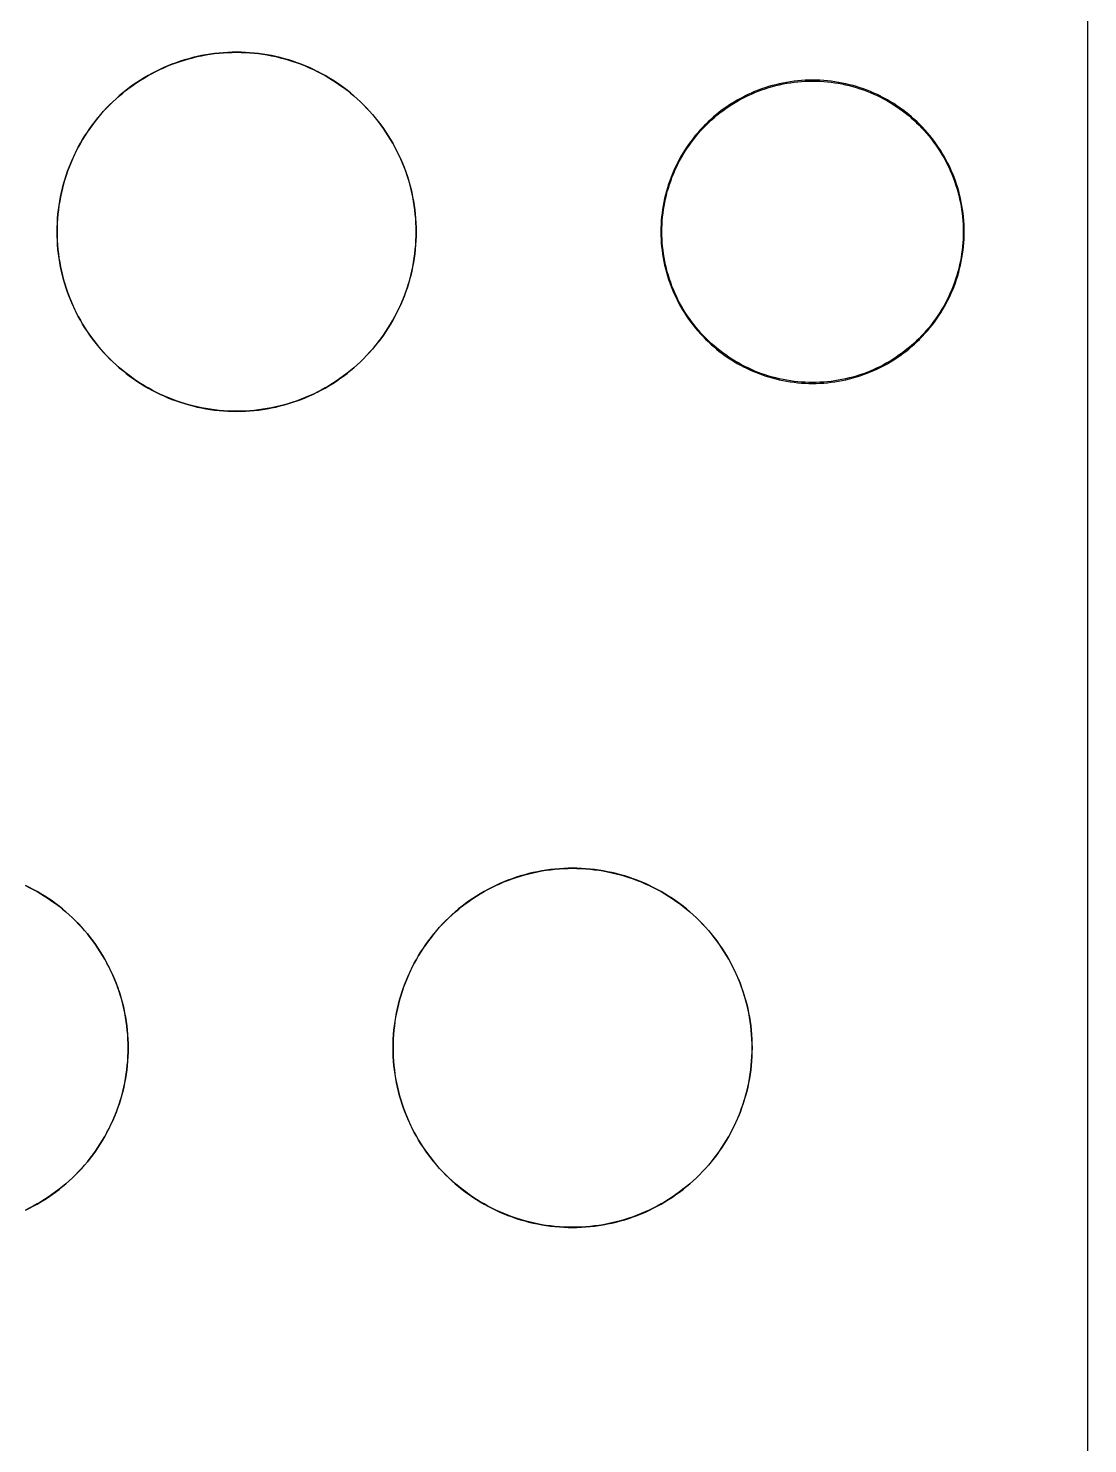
# Model space of a CAD drawing. Extents: x 2 to 124, y 0 to 129.
# Drawn here: x 95.91 to 123.94, y 65.61 to 103.06 of the extents above; entities that cross this region are included whole.
import ezdxf

# ---------------------------------------------------------------- set-up
doc = ezdxf.new("R2010")
doc.units = 0

msp = doc.modelspace()

# ---------------------------------------------------------------- linework, layer by layer
at = {"color": 5, "true_color": 0x0000ff}
msp.add_polyline3d([(123.94209, 0.3175, 0), (123.94209, 128.81762, 0), (2.36219, 128.81762, 0), (2.36219, 0.3175, 0), (123.94209, 0.3175, 0)], close=True, dxfattribs=at)
at = {"color": 34, "true_color": 0x008000}
for points in [[(2.3622, 0.3175, 0), (123.94209, 0.3175, 0), (123.94209, 128.81762, 0), (2.3622, 128.81762, 0), (2.3622, 0.3175, 0)], [(101.30561, 102.42727, 0), (101.18902, 102.42296, 0), (101.07269, 102.41584, 0), (100.95661, 102.40594, 0), (100.84079, 102.39298, 0), (100.72522, 102.37749, 0), (100.72483, 102.37743, 0), (100.61018, 102.35895, 0), (100.61016, 102.35895, 0), (100.60976, 102.35888, 0), (100.49521, 102.33755, 0), (100.38116, 102.31342, 0), (100.26763, 102.28649, 0), (100.15485, 102.25678, 0), (100.04284, 102.22426, 0), (99.93184, 102.18896, 0), (99.8216, 102.15111, 0), (99.71238, 102.11047, 0), (99.60392, 102.06704, 0), (99.49699, 102.02132, 0), (99.39082, 101.9728, 0), (99.28617, 101.9215, 0), (99.28582, 101.92132, 0), (99.18218, 101.86772, 0), (99.08008, 101.81133, 0), (98.97949, 101.75266, 0), (98.88018, 101.6917, 0), (98.78239, 101.62795, 0), (98.68638, 101.56216, 0), (98.59189, 101.49383, 0), (98.49918, 101.42322, 0), (98.40799, 101.35032, 0), (98.31884, 101.27539, 0), (98.23146, 101.19818, 0), (98.14612, 101.11868, 0), (98.06255, 101.0374, 0), (98.06227, 101.03712, 0), (97.98099, 100.95355, 0), (97.90149, 100.86821, 0), (97.82427, 100.78083, 0), (97.74934, 100.69168, 0), (97.67645, 100.60049, 0), (97.60583, 100.50778, 0), (97.53751, 100.41329, 0), (97.47172, 100.31728, 0), (97.40797, 100.21949, 0), (97.34701, 100.12018, 0), (97.28833, 100.01959, 0), (97.23195, 99.91748, 0), (97.23177, 99.91713, 0), (97.17835, 99.81385, 0), (97.17817, 99.8135, 0), (97.12686, 99.70885, 0), (97.07835, 99.60268, 0), (97.03263, 99.49574, 0), (96.9892, 99.38729, 0), (96.94856, 99.27807, 0), (96.91071, 99.16783, 0), (96.8754, 99.05683, 0), (96.84289, 98.94482, 0), (96.81317, 98.83204, 0), (96.78625, 98.7185, 0), (96.76212, 98.60446, 0), (96.74078, 98.4899, 0), (96.74072, 98.48951, 0), (96.72224, 98.37484, 0), (96.72218, 98.37445, 0), (96.70668, 98.25888, 0), (96.69373, 98.14306, 0), (96.68383, 98.02698, 0), (96.67671, 97.91065, 0), (96.67239, 97.79406, 0), (96.67087, 97.67747, 0), (96.67239, 97.56089, 0), (96.67671, 97.4443, 0), (96.68383, 97.32797, 0), (96.69373, 97.21189, 0), (96.70668, 97.09607, 0), (96.72218, 96.9805, 0), (96.72224, 96.9801, 0), (96.74078, 96.86504, 0), (96.76212, 96.75049, 0), (96.78625, 96.63644, 0), (96.81317, 96.5229, 0), (96.84289, 96.41013, 0), (96.8754, 96.29811, 0), (96.91071, 96.18712, 0), (96.94856, 96.07688, 0), (96.9892, 95.96766, 0), (97.03263, 95.8592, 0), (97.07835, 95.75227, 0), (97.12686, 95.6461, 0), (97.12704, 95.64574, 0), (97.17817, 95.54145, 0), (97.17835, 95.54109, 0), (97.23195, 95.43746, 0), (97.28833, 95.33535, 0), (97.34701, 95.23477, 0), (97.40797, 95.13546, 0), (97.47172, 95.03767, 0), (97.53751, 94.94165, 0), (97.60583, 94.84717, 0), (97.67645, 94.75446, 0), (97.74934, 94.66327, 0), (97.82427, 94.57412, 0), (97.90149, 94.48674, 0), (97.98099, 94.4014, 0), (98.06227, 94.31783, 0), (98.06255, 94.31755, 0), (98.14612, 94.23627, 0), (98.23146, 94.15677, 0), (98.31884, 94.07955, 0), (98.40799, 94.00462, 0), (98.49918, 93.93172, 0), (98.59189, 93.86111, 0), (98.68638, 93.79279, 0), (98.78239, 93.727, 0), (98.88018, 93.66325, 0), (98.97949, 93.60229, 0), (99.08008, 93.54361, 0), (99.18218, 93.48722, 0), (99.28582, 93.43363, 0), (99.28617, 93.43345, 0), (99.39082, 93.38214, 0), (99.49699, 93.33363, 0), (99.60392, 93.28791, 0), (99.71238, 93.24447, 0), (99.8216, 93.20383, 0), (99.93184, 93.16599, 0), (100.04284, 93.13068, 0), (100.15485, 93.09817, 0), (100.26763, 93.06845, 0), (100.38116, 93.04153, 0), (100.49521, 93.0174, 0), (100.60976, 92.99606, 0), (100.72483, 92.97752, 0), (100.72522, 92.97746, 0), (100.84079, 92.96196, 0), (100.95661, 92.94901, 0), (101.07269, 92.9391, 0), (101.18902, 92.93199, 0), (101.30561, 92.92767, 0), (101.42219, 92.92615, 0), (101.53878, 92.92767, 0), (101.65537, 92.93199, 0), (101.7717, 92.9391, 0), (101.88778, 92.94901, 0), (102.0036, 92.96196, 0), (102.11917, 92.97746, 0), (102.11956, 92.97752, 0), (102.23463, 92.99606, 0), (102.34918, 93.0174, 0), (102.46323, 93.04153, 0), (102.57676, 93.06845, 0), (102.68954, 93.09817, 0), (102.80155, 93.13068, 0), (102.91255, 93.16599, 0), (103.02279, 93.20383, 0), (103.13201, 93.24447, 0), (103.24047, 93.28791, 0), (103.3474, 93.33363, 0), (103.45357, 93.38214, 0), (103.55822, 93.43345, 0), (103.55857, 93.43363, 0), (103.66221, 93.48722, 0), (103.76431, 93.54361, 0), (103.8649, 93.60229, 0), (103.96421, 93.66325, 0), (104.062, 93.727, 0), (104.15801, 93.79279, 0), (104.2525, 93.86111, 0), (104.34521, 93.93172, 0), (104.4364, 94.00462, 0), (104.52555, 94.07955, 0), (104.61293, 94.15677, 0), (104.69827, 94.23627, 0), (104.78184, 94.31755, 0), (104.78212, 94.31783, 0), (104.8634, 94.4014, 0), (104.9429, 94.48674, 0), (105.02012, 94.57412, 0), (105.09505, 94.66327, 0), (105.16794, 94.75446, 0), (105.23856, 94.84717, 0), (105.30688, 94.94165, 0), (105.37267, 95.03767, 0), (105.43642, 95.13546, 0), (105.49738, 95.23477, 0), (105.55606, 95.33535, 0), (105.61244, 95.43746, 0), (105.66604, 95.54109, 0), (105.66622, 95.54145, 0), (105.71735, 95.64574, 0), (105.71753, 95.6461, 0), (105.76604, 95.75227, 0), (105.81176, 95.8592, 0), (105.85519, 95.96766, 0), (105.89583, 96.07688, 0), (105.93368, 96.18712, 0), (105.96899, 96.29811, 0), (106.0015, 96.41013, 0), (106.03122, 96.5229, 0), (106.05814, 96.63644, 0), (106.08227, 96.75049, 0), (106.10361, 96.86504, 0), (106.12215, 96.9801, 0), (106.12221, 96.9805, 0), (106.13771, 97.09607, 0), (106.15066, 97.21189, 0), (106.16057, 97.32797, 0), (106.16768, 97.4443, 0), (106.172, 97.56089, 0), (106.17352, 97.67747, 0), (106.172, 97.79406, 0), (106.16768, 97.91065, 0), (106.16057, 98.02698, 0), (106.15066, 98.14306, 0), (106.13771, 98.25888, 0), (106.12221, 98.37445, 0), (106.12215, 98.37484, 0), (106.10367, 98.48951, 0), (106.10361, 98.4899, 0), (106.08227, 98.60446, 0), (106.05814, 98.7185, 0), (106.03122, 98.83204, 0), (106.0015, 98.94482, 0), (105.96899, 99.05683, 0), (105.93368, 99.16783, 0), (105.89583, 99.27807, 0), (105.85519, 99.38729, 0), (105.81176, 99.49574, 0), (105.76604, 99.60268, 0), (105.71753, 99.70885, 0), (105.66622, 99.8135, 0), (105.66604, 99.81385, 0), (105.61262, 99.91713, 0), (105.61244, 99.91748, 0), (105.55606, 100.01959, 0), (105.49738, 100.12018, 0), (105.43642, 100.21949, 0), (105.37267, 100.31728, 0), (105.30688, 100.41329, 0), (105.23856, 100.50778, 0), (105.16794, 100.60049, 0), (105.09505, 100.69168, 0), (105.02012, 100.78083, 0), (104.9429, 100.86821, 0), (104.8634, 100.95355, 0), (104.78212, 101.03712, 0), (104.78184, 101.0374, 0), (104.69827, 101.11868, 0), (104.61293, 101.19818, 0), (104.52555, 101.27539, 0), (104.4364, 101.35032, 0), (104.34521, 101.42322, 0), (104.2525, 101.49383, 0), (104.15801, 101.56216, 0), (104.062, 101.62795, 0), (103.96421, 101.6917, 0), (103.8649, 101.75266, 0), (103.76431, 101.81133, 0), (103.66221, 101.86772, 0), (103.55857, 101.92132, 0), (103.55822, 101.9215, 0), (103.45357, 101.9728, 0), (103.3474, 102.02132, 0), (103.24047, 102.06704, 0), (103.13201, 102.11047, 0), (103.02279, 102.15111, 0), (102.91255, 102.18896, 0), (102.80155, 102.22426, 0), (102.68954, 102.25678, 0), (102.57676, 102.28649, 0), (102.46323, 102.31342, 0), (102.34918, 102.33755, 0), (102.23463, 102.35888, 0), (102.23423, 102.35895, 0), (102.23421, 102.35895, 0), (102.11956, 102.37743, 0), (102.11917, 102.37749, 0), (102.0036, 102.39298, 0), (101.88778, 102.40594, 0), (101.7717, 102.41584, 0), (101.65537, 102.42296, 0), (101.53878, 102.42727, 0), (101.42219, 102.4288, 0), (101.30561, 102.42727, 0)], [(101.65537, 92.93453, 0), (101.53878, 92.93021, 0), (101.42219, 92.92869, 0), (101.30561, 92.93021, 0), (101.18902, 92.93453, 0), (101.07269, 92.94164, 0), (100.95661, 92.95155, 0), (100.84079, 92.9645, 0), (100.72522, 92.98, 0), (100.7252, 92.98, 0), (100.61055, 92.99848, 0), (100.496, 93.01981, 0), (100.38195, 93.04394, 0), (100.26841, 93.07087, 0), (100.15564, 93.10058, 0), (100.04362, 93.1331, 0), (99.93262, 93.1684, 0), (99.82239, 93.20625, 0), (99.71317, 93.24689, 0), (99.60471, 93.29032, 0), (99.49778, 93.33604, 0), (99.3916, 93.38456, 0), (99.287, 93.43584, 0), (99.18368, 93.48928, 0), (99.08157, 93.54567, 0), (98.98099, 93.60434, 0), (98.88167, 93.6653, 0), (98.78388, 93.72905, 0), (98.68787, 93.79484, 0), (98.59338, 93.86317, 0), (98.50067, 93.93378, 0), (98.40949, 94.00668, 0), (98.32033, 94.08161, 0), (98.23296, 94.15882, 0), (98.14761, 94.23832, 0), (98.06419, 94.31946, 0), (97.98305, 94.40289, 0), (97.90354, 94.48823, 0), (97.82633, 94.57561, 0), (97.7514, 94.66476, 0), (97.6785, 94.75595, 0), (97.60789, 94.84866, 0), (97.53956, 94.94315, 0), (97.47378, 95.03916, 0), (97.41002, 95.13695, 0), (97.34906, 95.23626, 0), (97.29039, 95.33685, 0), (97.234, 95.43896, 0), (97.18053, 95.54235, 0), (97.12928, 95.64688, 0), (97.08076, 95.75305, 0), (97.03504, 95.85999, 0), (96.99161, 95.96845, 0), (96.95097, 96.07767, 0), (96.91312, 96.1879, 0), (96.87782, 96.2989, 0), (96.84531, 96.41091, 0), (96.81559, 96.52369, 0), (96.78866, 96.63723, 0), (96.76453, 96.75127, 0), (96.7432, 96.86583, 0), (96.72472, 96.9805, 0), (96.70923, 97.09607, 0), (96.69627, 97.21189, 0), (96.68637, 97.32797, 0), (96.67925, 97.4443, 0), (96.67494, 97.56089, 0), (96.67341, 97.67747, 0), (96.67494, 97.79406, 0), (96.67925, 97.91065, 0), (96.68637, 98.02698, 0), (96.69627, 98.14306, 0), (96.70923, 98.25888, 0), (96.72471, 98.37435, 0), (96.7432, 98.48912, 0), (96.76453, 98.60367, 0), (96.78866, 98.71772, 0), (96.81559, 98.83126, 0), (96.84531, 98.94403, 0), (96.87782, 99.05605, 0), (96.91312, 99.16704, 0), (96.95097, 99.27728, 0), (96.99161, 99.3865, 0), (97.03504, 99.49496, 0), (97.08076, 99.60189, 0), (97.12928, 99.70806, 0), (97.18057, 99.81267, 0), (97.234, 99.91599, 0), (97.29039, 100.0181, 0), (97.34906, 100.11868, 0), (97.41002, 100.218, 0), (97.47378, 100.31579, 0), (97.53956, 100.4118, 0), (97.60789, 100.50629, 0), (97.6785, 100.599, 0), (97.7514, 100.69018, 0), (97.82633, 100.77934, 0), (97.90354, 100.86671, 0), (97.98305, 100.95206, 0), (98.06419, 101.03548, 0), (98.14761, 101.11662, 0), (98.23296, 101.19612, 0), (98.32033, 101.27334, 0), (98.40949, 101.34827, 0), (98.50067, 101.42117, 0), (98.59338, 101.49178, 0), (98.68787, 101.56011, 0), (98.78388, 101.62589, 0), (98.88167, 101.68965, 0), (98.98099, 101.75061, 0), (99.08157, 101.80928, 0), (99.18368, 101.86567, 0), (99.28696, 101.91908, 0), (99.3916, 101.97039, 0), (99.49778, 102.0189, 0), (99.60471, 102.06462, 0), (99.71317, 102.10806, 0), (99.82239, 102.1487, 0), (99.93262, 102.18654, 0), (100.04362, 102.22185, 0), (100.15564, 102.25436, 0), (100.26841, 102.28408, 0), (100.38195, 102.311, 0), (100.496, 102.33513, 0), (100.61055, 102.35647, 0), (100.72532, 102.37496, 0), (100.84079, 102.39044, 0), (100.95661, 102.4034, 0), (101.07269, 102.4133, 0), (101.18902, 102.42042, 0), (101.30561, 102.42473, 0), (101.42219, 102.42626, 0), (101.53878, 102.42473, 0), (101.65537, 102.42042, 0), (101.7717, 102.4133, 0), (101.88778, 102.4034, 0), (102.0036, 102.39044, 0), (102.11907, 102.37496, 0), (102.23384, 102.35647, 0), (102.34839, 102.33513, 0), (102.46244, 102.311, 0), (102.57598, 102.28408, 0), (102.68875, 102.25436, 0), (102.80077, 102.22185, 0), (102.91177, 102.18654, 0), (103.022, 102.1487, 0), (103.13122, 102.10806, 0), (103.23968, 102.06462, 0), (103.34661, 102.0189, 0), (103.45279, 101.97039, 0), (103.55743, 101.91908, 0), (103.66071, 101.86567, 0), (103.76282, 101.80928, 0), (103.8634, 101.75061, 0), (103.96272, 101.68965, 0), (104.06051, 101.62589, 0), (104.15652, 101.56011, 0), (104.25101, 101.49178, 0), (104.34372, 101.42117, 0), (104.4349, 101.34827, 0), (104.52406, 101.27334, 0), (104.61143, 101.19612, 0), (104.69678, 101.11662, 0), (104.7802, 101.03548, 0), (104.86134, 100.95206, 0), (104.94085, 100.86671, 0), (105.01806, 100.77934, 0), (105.09299, 100.69018, 0), (105.16589, 100.599, 0), (105.2365, 100.50629, 0), (105.30483, 100.4118, 0), (105.37061, 100.31579, 0), (105.43437, 100.218, 0), (105.49533, 100.11868, 0), (105.554, 100.0181, 0), (105.61039, 99.91599, 0), (105.66382, 99.81267, 0), (105.71511, 99.70806, 0), (105.76363, 99.60189, 0), (105.80935, 99.49496, 0), (105.85278, 99.3865, 0), (105.89342, 99.27728, 0), (105.93127, 99.16704, 0), (105.96657, 99.05605, 0), (105.99908, 98.94403, 0), (106.0288, 98.83126, 0), (106.05573, 98.71772, 0), (106.07986, 98.60367, 0), (106.10119, 98.48912, 0), (106.11968, 98.37434, 0), (106.13517, 98.25888, 0), (106.14812, 98.14306, 0), (106.15802, 98.02698, 0), (106.16514, 97.91065, 0), (106.16945, 97.79406, 0), (106.17098, 97.67747, 0), (106.16945, 97.56089, 0), (106.16514, 97.4443, 0), (106.15802, 97.32797, 0), (106.14812, 97.21189, 0), (106.13517, 97.09607, 0), (106.11967, 96.9805, 0), (106.10119, 96.86583, 0), (106.07986, 96.75127, 0), (106.05573, 96.63723, 0), (106.0288, 96.52369, 0), (105.99908, 96.41091, 0), (105.96657, 96.2989, 0), (105.93127, 96.1879, 0), (105.89342, 96.07767, 0), (105.85278, 95.96845, 0), (105.80935, 95.85999, 0), (105.76363, 95.75305, 0), (105.71511, 95.64688, 0), (105.66386, 95.54235, 0), (105.61039, 95.43896, 0), (105.554, 95.33685, 0), (105.49533, 95.23626, 0), (105.43437, 95.13695, 0), (105.37061, 95.03916, 0), (105.30483, 94.94315, 0), (105.2365, 94.84866, 0), (105.16589, 94.75595, 0), (105.09299, 94.66476, 0), (105.01806, 94.57561, 0), (104.94085, 94.48823, 0), (104.86134, 94.40289, 0), (104.7802, 94.31946, 0), (104.69678, 94.23832, 0), (104.61143, 94.15882, 0), (104.52406, 94.08161, 0), (104.4349, 94.00668, 0), (104.34372, 93.93378, 0), (104.25101, 93.86317, 0), (104.15652, 93.79484, 0), (104.06051, 93.72905, 0), (103.96272, 93.6653, 0), (103.8634, 93.60434, 0), (103.76282, 93.54567, 0), (103.66071, 93.48928, 0), (103.55739, 93.43584, 0), (103.45279, 93.38456, 0), (103.34661, 93.33604, 0), (103.23968, 93.29032, 0), (103.13122, 93.24689, 0), (103.022, 93.20625, 0), (102.91177, 93.1684, 0), (102.80077, 93.1331, 0), (102.68875, 93.10058, 0), (102.57598, 93.07087, 0), (102.46244, 93.04394, 0), (102.34839, 93.01981, 0), (102.23384, 92.99848, 0), (102.11919, 92.98, 0), (102.11917, 92.98, 0), (102.0036, 92.9645, 0), (101.88778, 92.95155, 0), (101.7717, 92.94164, 0), (101.65537, 92.93453, 0)], [(116.56415, 101.68889, 0), (116.46585, 101.68534, 0), (116.36806, 101.67924, 0), (116.27002, 101.67086, 0), (116.17248, 101.66019, 0), (116.0752, 101.64699, 0), (116.07128, 101.64636, 0), (115.9745, 101.63062, 0), (115.87798, 101.61258, 0), (115.78197, 101.59226, 0), (115.68647, 101.56966, 0), (115.59147, 101.54476, 0), (115.49724, 101.51733, 0), (115.40351, 101.48761, 0), (115.3108, 101.45561, 0), (115.2186, 101.42157, 0), (115.12767, 101.385, 0), (115.03724, 101.34639, 0), (114.94809, 101.3055, 0), (114.85995, 101.26232, 0), (114.85641, 101.26051, 0), (114.76903, 101.2153, 0), (114.68318, 101.16806, 0), (114.59835, 101.11878, 0), (114.51478, 101.06722, 0), (114.43248, 101.01362, 0), (114.35146, 100.958, 0), (114.27196, 100.90059, 0), (114.19372, 100.84116, 0), (114.11727, 100.77969, 0), (114.04209, 100.7167, 0), (113.96843, 100.65142, 0), (113.89654, 100.58462, 0), (113.82619, 100.51629, 0), (113.82338, 100.51348, 0), (113.75505, 100.44312, 0), (113.68825, 100.37124, 0), (113.62297, 100.29758, 0), (113.55998, 100.2224, 0), (113.49851, 100.14594, 0), (113.43907, 100.06771, 0), (113.38167, 99.98821, 0), (113.32604, 99.90718, 0), (113.27245, 99.82489, 0), (113.22089, 99.74132, 0), (113.17161, 99.65649, 0), (113.12437, 99.57063, 0), (113.12429, 99.57047, 0), (113.07916, 99.48326, 0), (113.07735, 99.47972, 0), (113.03417, 99.39158, 0), (112.99328, 99.30243, 0), (112.95467, 99.212, 0), (112.91809, 99.12107, 0), (112.88406, 99.02887, 0), (112.85205, 98.93616, 0), (112.82234, 98.84243, 0), (112.7949, 98.7482, 0), (112.77001, 98.6532, 0), (112.74741, 98.5577, 0), (112.72709, 98.46169, 0), (112.70905, 98.36517, 0), (112.70891, 98.3643, 0), (112.6933, 98.26839, 0), (112.69268, 98.26447, 0), (112.67948, 98.16719, 0), (112.66881, 98.06965, 0), (112.66043, 97.9716, 0), (112.65433, 97.87382, 0), (112.65433, 97.8738, 0), (112.65077, 97.77552, 0), (112.65077, 97.77551, 0), (112.6495, 97.67747, 0), (112.65077, 97.57943, 0), (112.65433, 97.48113, 0), (112.66043, 97.38334, 0), (112.66881, 97.2853, 0), (112.67948, 97.18776, 0), (112.69268, 97.09048, 0), (112.6933, 97.08655, 0), (112.70905, 96.98978, 0), (112.72709, 96.89326, 0), (112.74741, 96.79725, 0), (112.77001, 96.70174, 0), (112.7949, 96.60675, 0), (112.82234, 96.51251, 0), (112.85205, 96.41879, 0), (112.88406, 96.32608, 0), (112.91809, 96.23388, 0), (112.95467, 96.14294, 0), (112.99328, 96.05252, 0), (113.03417, 95.96337, 0), (113.07735, 95.87523, 0), (113.07916, 95.87169, 0), (113.12437, 95.78431, 0), (113.17161, 95.69846, 0), (113.22089, 95.61362, 0), (113.27245, 95.53006, 0), (113.32604, 95.44776, 0), (113.38167, 95.36674, 0), (113.43907, 95.28723, 0), (113.49851, 95.209, 0), (113.55998, 95.13255, 0), (113.62297, 95.05736, 0), (113.68825, 94.9837, 0), (113.75505, 94.91182, 0), (113.82338, 94.84146, 0), (113.82619, 94.83865, 0), (113.89654, 94.77033, 0), (113.96843, 94.70353, 0), (114.04209, 94.63825, 0), (114.11727, 94.57526, 0), (114.19372, 94.51379, 0), (114.27196, 94.45435, 0), (114.35146, 94.39695, 0), (114.43248, 94.34132, 0), (114.51478, 94.28773, 0), (114.59835, 94.23617, 0), (114.68318, 94.18689, 0), (114.76903, 94.13965, 0), (114.85641, 94.09443, 0), (114.85995, 94.09263, 0), (114.94809, 94.04945, 0), (115.03724, 94.00856, 0), (115.12767, 93.96995, 0), (115.2186, 93.93337, 0), (115.3108, 93.89934, 0), (115.40351, 93.86733, 0), (115.49724, 93.83761, 0), (115.59147, 93.81018, 0), (115.68647, 93.78529, 0), (115.78197, 93.76268, 0), (115.87798, 93.74236, 0), (115.9745, 93.72433, 0), (116.07128, 93.70858, 0), (116.0752, 93.70796, 0), (116.17248, 93.69475, 0), (116.27002, 93.68409, 0), (116.36806, 93.6757, 0), (116.46585, 93.66961, 0), (116.56415, 93.66605, 0), (116.6622, 93.66478, 0), (116.76024, 93.66605, 0), (116.85854, 93.66961, 0), (116.95633, 93.6757, 0), (117.05437, 93.68409, 0), (117.15191, 93.69475, 0), (117.24919, 93.70796, 0), (117.25311, 93.70858, 0), (117.34989, 93.72433, 0), (117.44641, 93.74236, 0), (117.54242, 93.76268, 0), (117.63792, 93.78529, 0), (117.73292, 93.81018, 0), (117.82715, 93.83761, 0), (117.92088, 93.86733, 0), (118.01359, 93.89934, 0), (118.10579, 93.93337, 0), (118.19672, 93.96995, 0), (118.28715, 94.00856, 0), (118.3763, 94.04945, 0), (118.46444, 94.09263, 0), (118.46798, 94.09443, 0), (118.55536, 94.13965, 0), (118.64121, 94.18689, 0), (118.72604, 94.23617, 0), (118.80961, 94.28773, 0), (118.89191, 94.34132, 0), (118.97293, 94.39695, 0), (119.05243, 94.45435, 0), (119.13067, 94.51379, 0), (119.20712, 94.57526, 0), (119.2823, 94.63825, 0), (119.35596, 94.70353, 0), (119.42785, 94.77033, 0), (119.4982, 94.83865, 0), (119.50101, 94.84146, 0), (119.56934, 94.91182, 0), (119.63614, 94.9837, 0), (119.70142, 95.05736, 0), (119.76441, 95.13255, 0), (119.82588, 95.209, 0), (119.88532, 95.28723, 0), (119.94272, 95.36674, 0), (119.99835, 95.44776, 0), (120.05194, 95.53006, 0), (120.1035, 95.61362, 0), (120.15278, 95.69846, 0), (120.20002, 95.78431, 0), (120.24523, 95.87169, 0), (120.24704, 95.87523, 0), (120.29022, 95.96337, 0), (120.33111, 96.05252, 0), (120.36972, 96.14294, 0), (120.4063, 96.23388, 0), (120.44033, 96.32608, 0), (120.47234, 96.41879, 0), (120.50205, 96.51251, 0), (120.52949, 96.60675, 0), (120.55438, 96.70174, 0), (120.57698, 96.79725, 0), (120.5973, 96.89326, 0), (120.61534, 96.98978, 0), (120.63109, 97.08655, 0), (120.63171, 97.09048, 0), (120.64491, 97.18776, 0), (120.65558, 97.2853, 0), (120.66397, 97.38334, 0), (120.67006, 97.48113, 0), (120.67362, 97.57943, 0), (120.67489, 97.67747, 0), (120.67362, 97.77551, 0), (120.67362, 97.77552, 0), (120.67006, 97.8738, 0), (120.67006, 97.87382, 0), (120.66397, 97.9716, 0), (120.65558, 98.06965, 0), (120.64491, 98.16719, 0), (120.63171, 98.26447, 0), (120.63109, 98.26839, 0), (120.61548, 98.3643, 0), (120.61534, 98.36517, 0), (120.5973, 98.46169, 0), (120.57698, 98.5577, 0), (120.55438, 98.6532, 0), (120.52949, 98.7482, 0), (120.50205, 98.84243, 0), (120.47234, 98.93616, 0), (120.44033, 99.02887, 0), (120.4063, 99.12107, 0), (120.36972, 99.212, 0), (120.33111, 99.30243, 0), (120.29022, 99.39158, 0), (120.24704, 99.47972, 0), (120.24523, 99.48326, 0), (120.2001, 99.57047, 0), (120.20002, 99.57063, 0), (120.15278, 99.65649, 0), (120.1035, 99.74132, 0), (120.05194, 99.82489, 0), (119.99835, 99.90718, 0), (119.94272, 99.98821, 0), (119.88532, 100.06771, 0), (119.82588, 100.14594, 0), (119.76441, 100.2224, 0), (119.70142, 100.29758, 0), (119.63614, 100.37124, 0), (119.56934, 100.44312, 0), (119.50101, 100.51348, 0), (119.4982, 100.51629, 0), (119.42785, 100.58462, 0), (119.35596, 100.65142, 0), (119.2823, 100.7167, 0), (119.20712, 100.77969, 0), (119.13067, 100.84116, 0), (119.05243, 100.90059, 0), (118.97293, 100.958, 0), (118.89191, 101.01362, 0), (118.80961, 101.06722, 0), (118.72604, 101.11878, 0), (118.64121, 101.16806, 0), (118.55536, 101.2153, 0), (118.46798, 101.26051, 0), (118.46444, 101.26232, 0), (118.3763, 101.3055, 0), (118.28715, 101.34639, 0), (118.19672, 101.385, 0), (118.10579, 101.42157, 0), (118.01359, 101.45561, 0), (117.92088, 101.48761, 0), (117.82715, 101.51733, 0), (117.73292, 101.54476, 0), (117.63792, 101.56966, 0), (117.54242, 101.59226, 0), (117.44641, 101.61258, 0), (117.34989, 101.63062, 0), (117.25311, 101.64636, 0), (117.24919, 101.64699, 0), (117.15191, 101.66019, 0), (117.05437, 101.67086, 0), (116.95633, 101.67924, 0), (116.85854, 101.68534, 0), (116.76024, 101.68889, 0), (116.6622, 101.69017, 0), (116.56415, 101.68889, 0)], [(116.85854, 93.69501, 0), (116.76024, 93.69145, 0), (116.6622, 93.69018, 0), (116.56415, 93.69145, 0), (116.46585, 93.69501, 0), (116.36806, 93.7011, 0), (116.27002, 93.70948, 0), (116.17248, 93.72015, 0), (116.07593, 93.73326, 0), (115.98235, 93.74849, 0), (115.88583, 93.76652, 0), (115.78982, 93.78684, 0), (115.69432, 93.80945, 0), (115.59932, 93.83434, 0), (115.50509, 93.86177, 0), (115.41136, 93.89149, 0), (115.31865, 93.92349, 0), (115.22645, 93.95753, 0), (115.13552, 93.99411, 0), (115.04509, 94.03271, 0), (114.95594, 94.07361, 0), (114.8686, 94.1164, 0), (114.78396, 94.1602, 0), (114.69811, 94.20744, 0), (114.61328, 94.25672, 0), (114.52971, 94.30828, 0), (114.44741, 94.36187, 0), (114.36639, 94.4175, 0), (114.28689, 94.4749, 0), (114.20865, 94.53434, 0), (114.1322, 94.59581, 0), (114.05702, 94.6588, 0), (113.98336, 94.72408, 0), (113.91147, 94.79088, 0), (113.84255, 94.85782, 0), (113.7756, 94.92675, 0), (113.7088, 94.99863, 0), (113.64352, 95.07229, 0), (113.58053, 95.14748, 0), (113.51906, 95.22393, 0), (113.45962, 95.30216, 0), (113.40222, 95.38167, 0), (113.34659, 95.46269, 0), (113.293, 95.54499, 0), (113.24144, 95.62855, 0), (113.19216, 95.71339, 0), (113.14492, 95.79924, 0), (113.10095, 95.88423, 0), (113.05833, 95.97122, 0), (113.01744, 96.06037, 0), (112.97883, 96.15079, 0), (112.94225, 96.24173, 0), (112.90822, 96.33393, 0), (112.87621, 96.42664, 0), (112.84649, 96.52036, 0), (112.81906, 96.6146, 0), (112.79417, 96.70959, 0), (112.77156, 96.8051, 0), (112.75124, 96.90111, 0), (112.73321, 96.99763, 0), (112.71799, 97.09115, 0), (112.70487, 97.18776, 0), (112.69421, 97.2853, 0), (112.68583, 97.38334, 0), (112.67973, 97.48113, 0), (112.67617, 97.57943, 0), (112.6749, 97.67747, 0), (112.67617, 97.77551, 0), (112.67617, 97.77552, 0), (112.67973, 97.8738, 0), (112.67973, 97.87382, 0), (112.68583, 97.9716, 0), (112.6942, 98.06959, 0), (112.69421, 98.06965, 0), (112.70487, 98.16719, 0), (112.71798, 98.26374, 0), (112.73321, 98.35732, 0), (112.75124, 98.45384, 0), (112.77156, 98.54985, 0), (112.79417, 98.64535, 0), (112.81906, 98.74035, 0), (112.84649, 98.83458, 0), (112.87621, 98.92831, 0), (112.90822, 99.02102, 0), (112.94225, 99.11322, 0), (112.97883, 99.20415, 0), (113.01744, 99.29458, 0), (113.05833, 99.38373, 0), (113.10094, 99.47072, 0), (113.14492, 99.5557, 0), (113.19216, 99.64156, 0), (113.24144, 99.72639, 0), (113.293, 99.80996, 0), (113.34659, 99.89225, 0), (113.40222, 99.97328, 0), (113.45962, 100.05278, 0), (113.51906, 100.13101, 0), (113.58053, 100.20747, 0), (113.64352, 100.28265, 0), (113.7088, 100.35631, 0), (113.7756, 100.42819, 0), (113.84255, 100.49713, 0), (113.91147, 100.56407, 0), (113.98336, 100.63087, 0), (114.05702, 100.69615, 0), (114.1322, 100.75914, 0), (114.20865, 100.82061, 0), (114.28689, 100.88004, 0), (114.36639, 100.93745, 0), (114.44741, 100.99307, 0), (114.52971, 101.04667, 0), (114.61328, 101.09823, 0), (114.69811, 101.14751, 0), (114.78396, 101.19475, 0), (114.86895, 101.23872, 0), (114.95594, 101.28134, 0), (115.04509, 101.32223, 0), (115.13552, 101.36084, 0), (115.22645, 101.39742, 0), (115.31865, 101.43145, 0), (115.41136, 101.46346, 0), (115.50509, 101.49317, 0), (115.59932, 101.52061, 0), (115.69432, 101.5455, 0), (115.78982, 101.5681, 0), (115.88583, 101.58842, 0), (115.98235, 101.60646, 0), (116.07592, 101.62169, 0), (116.17248, 101.63479, 0), (116.27002, 101.64546, 0), (116.36806, 101.65384, 0), (116.46585, 101.65994, 0), (116.56415, 101.6635, 0), (116.6622, 101.66477, 0), (116.76024, 101.6635, 0), (116.85854, 101.65994, 0), (116.95633, 101.65384, 0), (117.05437, 101.64546, 0), (117.15191, 101.63479, 0), (117.24847, 101.62169, 0), (117.34204, 101.60646, 0), (117.43856, 101.58842, 0), (117.53457, 101.5681, 0), (117.63007, 101.5455, 0), (117.72507, 101.52061, 0), (117.8193, 101.49317, 0), (117.91303, 101.46346, 0), (118.00574, 101.43145, 0), (118.09794, 101.39742, 0), (118.18887, 101.36084, 0), (118.2793, 101.32223, 0), (118.36845, 101.28134, 0), (118.45544, 101.23872, 0), (118.54043, 101.19475, 0), (118.62628, 101.14751, 0), (118.71111, 101.09823, 0), (118.79468, 101.04667, 0), (118.87698, 100.99307, 0), (118.958, 100.93745, 0), (119.0375, 100.88004, 0), (119.11574, 100.82061, 0), (119.19219, 100.75914, 0), (119.26737, 100.69615, 0), (119.34103, 100.63087, 0), (119.41292, 100.56407, 0), (119.48184, 100.49713, 0), (119.54879, 100.42819, 0), (119.61559, 100.35631, 0), (119.68087, 100.28265, 0), (119.74386, 100.20747, 0), (119.80533, 100.13101, 0), (119.86477, 100.05278, 0), (119.92217, 99.97328, 0), (119.9778, 99.89225, 0), (120.03139, 99.80996, 0), (120.08295, 99.72639, 0), (120.13223, 99.64156, 0), (120.17947, 99.5557, 0), (120.22345, 99.47072, 0), (120.26606, 99.38373, 0), (120.30695, 99.29458, 0), (120.34556, 99.20415, 0), (120.38214, 99.11322, 0), (120.41617, 99.02102, 0), (120.44818, 98.92831, 0), (120.4779, 98.83458, 0), (120.50533, 98.74035, 0), (120.53022, 98.64535, 0), (120.55283, 98.54985, 0), (120.57315, 98.45384, 0), (120.59118, 98.35732, 0), (120.60641, 98.26374, 0), (120.61952, 98.16719, 0), (120.63018, 98.06965, 0), (120.63019, 98.06959, 0), (120.63857, 97.9716, 0), (120.64466, 97.87382, 0), (120.64466, 97.8738, 0), (120.64822, 97.77552, 0), (120.64822, 97.77551, 0), (120.64949, 97.67747, 0), (120.64822, 97.57943, 0), (120.64466, 97.48113, 0), (120.63857, 97.38334, 0), (120.63018, 97.2853, 0), (120.61952, 97.18776, 0), (120.6064, 97.09115, 0), (120.59118, 96.99763, 0), (120.57315, 96.90111, 0), (120.55283, 96.8051, 0), (120.53022, 96.70959, 0), (120.50533, 96.6146, 0), (120.4779, 96.52036, 0), (120.44818, 96.42664, 0), (120.41617, 96.33393, 0), (120.38214, 96.24173, 0), (120.34556, 96.15079, 0), (120.30695, 96.06037, 0), (120.26606, 95.97122, 0), (120.22344, 95.88423, 0), (120.17947, 95.79924, 0), (120.13223, 95.71339, 0), (120.08295, 95.62855, 0), (120.03139, 95.54499, 0), (119.9778, 95.46269, 0), (119.92217, 95.38167, 0), (119.86477, 95.30216, 0), (119.80533, 95.22393, 0), (119.74386, 95.14748, 0), (119.68087, 95.07229, 0), (119.61559, 94.99863, 0), (119.54879, 94.92675, 0), (119.48184, 94.85782, 0), (119.41292, 94.79088, 0), (119.34103, 94.72408, 0), (119.26737, 94.6588, 0), (119.19219, 94.59581, 0), (119.11574, 94.53434, 0), (119.0375, 94.4749, 0), (118.958, 94.4175, 0), (118.87698, 94.36187, 0), (118.79468, 94.30828, 0), (118.71111, 94.25672, 0), (118.62628, 94.20744, 0), (118.54043, 94.1602, 0), (118.45579, 94.1164, 0), (118.36845, 94.07361, 0), (118.2793, 94.03271, 0), (118.18887, 93.99411, 0), (118.09794, 93.95753, 0), (118.00574, 93.92349, 0), (117.91303, 93.89149, 0), (117.8193, 93.86177, 0), (117.72507, 93.83434, 0), (117.63007, 93.80945, 0), (117.53457, 93.78684, 0), (117.43856, 93.76652, 0), (117.34204, 93.74849, 0), (117.24846, 93.73326, 0), (117.15191, 93.72015, 0), (117.05437, 93.70948, 0), (116.95633, 93.7011, 0), (116.85854, 93.69501, 0)], [(110.19561, 80.83727, 0), (110.07902, 80.83296, 0), (109.96269, 80.82584, 0), (109.84661, 80.81594, 0), (109.73079, 80.80298, 0), (109.61522, 80.78749, 0), (109.61483, 80.78743, 0), (109.50018, 80.76895, 0), (109.50016, 80.76895, 0), (109.49976, 80.76888, 0), (109.38521, 80.74755, 0), (109.27116, 80.72342, 0), (109.15763, 80.69649, 0), (109.04485, 80.66678, 0), (108.93284, 80.63426, 0), (108.82184, 80.59896, 0), (108.7116, 80.56111, 0), (108.60238, 80.52047, 0), (108.49392, 80.47704, 0), (108.38699, 80.43132, 0), (108.28082, 80.3828, 0), (108.17617, 80.3315, 0), (108.17582, 80.33132, 0), (108.07218, 80.27772, 0), (107.97008, 80.22132, 0), (107.86949, 80.16266, 0), (107.77018, 80.10169, 0), (107.67239, 80.03794, 0), (107.57638, 79.97216, 0), (107.48189, 79.90383, 0), (107.38918, 79.83322, 0), (107.29799, 79.76031, 0), (107.20884, 79.68539, 0), (107.12146, 79.60818, 0), (107.03612, 79.52867, 0), (107.03584, 79.5284, 0), (106.95255, 79.4474, 0), (106.95227, 79.44712, 0), (106.87099, 79.36355, 0), (106.79149, 79.27821, 0), (106.71427, 79.19083, 0), (106.63934, 79.10168, 0), (106.56645, 79.01049, 0), (106.49583, 78.91777, 0), (106.42751, 78.82329, 0), (106.36172, 78.72727, 0), (106.29797, 78.62949, 0), (106.23701, 78.53018, 0), (106.17833, 78.42959, 0), (106.12195, 78.32747, 0), (106.12177, 78.32713, 0), (106.06835, 78.22385, 0), (106.06817, 78.2235, 0), (106.01686, 78.11884, 0), (105.96835, 78.01268, 0), (105.92263, 77.90573, 0), (105.8792, 77.79729, 0), (105.83856, 77.68807, 0), (105.80071, 77.57783, 0), (105.7654, 77.46683, 0), (105.73289, 77.35482, 0), (105.70317, 77.24204, 0), (105.67625, 77.1285, 0), (105.65212, 77.01446, 0), (105.63078, 76.8999, 0), (105.63072, 76.89951, 0), (105.61224, 76.78484, 0), (105.61218, 76.78445, 0), (105.59669, 76.66888, 0), (105.58373, 76.55306, 0), (105.57383, 76.43698, 0), (105.56671, 76.32065, 0), (105.56239, 76.20406, 0), (105.56087, 76.08747, 0), (105.56239, 75.97089, 0), (105.56671, 75.85429, 0), (105.57383, 75.73797, 0), (105.58373, 75.62188, 0), (105.59669, 75.50606, 0), (105.61218, 75.3905, 0), (105.61224, 75.3901, 0), (105.63078, 75.27504, 0), (105.65212, 75.16049, 0), (105.67625, 75.04644, 0), (105.70317, 74.9329, 0), (105.73289, 74.82013, 0), (105.7654, 74.70811, 0), (105.80071, 74.59712, 0), (105.83856, 74.48688, 0), (105.8792, 74.37766, 0), (105.92263, 74.2692, 0), (105.96835, 74.16227, 0), (106.01686, 74.0561, 0), (106.01704, 74.05574, 0), (106.06817, 73.95144, 0), (106.06835, 73.95108, 0), (106.12195, 73.84746, 0), (106.17833, 73.74535, 0), (106.23701, 73.64476, 0), (106.29797, 73.54546, 0), (106.36172, 73.44767, 0), (106.42751, 73.35165, 0), (106.49583, 73.25717, 0), (106.56645, 73.16446, 0), (106.63934, 73.07326, 0), (106.71427, 72.98412, 0), (106.79149, 72.89673, 0), (106.87099, 72.8114, 0), (106.95227, 72.72783, 0), (106.95255, 72.72754, 0), (107.03612, 72.64627, 0), (107.12146, 72.56677, 0), (107.20884, 72.48954, 0), (107.29799, 72.41462, 0), (107.38918, 72.34171, 0), (107.48189, 72.2711, 0), (107.57638, 72.20278, 0), (107.67239, 72.137, 0), (107.77018, 72.07325, 0), (107.86949, 72.01228, 0), (107.97008, 71.95361, 0), (108.07218, 71.89722, 0), (108.17582, 71.84363, 0), (108.17617, 71.84345, 0), (108.28082, 71.79214, 0), (108.38699, 71.74363, 0), (108.49392, 71.6979, 0), (108.60238, 71.65447, 0), (108.7116, 71.61382, 0), (108.82184, 71.57599, 0), (108.93284, 71.54067, 0), (109.04485, 71.50817, 0), (109.15763, 71.47844, 0), (109.27116, 71.45153, 0), (109.38521, 71.4274, 0), (109.49976, 71.40606, 0), (109.61483, 71.38751, 0), (109.61522, 71.38746, 0), (109.73079, 71.37196, 0), (109.84661, 71.35901, 0), (109.96269, 71.3491, 0), (110.07902, 71.34199, 0), (110.19561, 71.33767, 0), (110.31219, 71.33615, 0), (110.42878, 71.33767, 0), (110.54537, 71.34199, 0), (110.6617, 71.3491, 0), (110.77778, 71.35901, 0), (110.8936, 71.37196, 0), (111.00917, 71.38746, 0), (111.00956, 71.38751, 0), (111.12463, 71.40606, 0), (111.23918, 71.4274, 0), (111.35323, 71.45153, 0), (111.46676, 71.47844, 0), (111.57954, 71.50817, 0), (111.69155, 71.54067, 0), (111.80255, 71.57599, 0), (111.91279, 71.61382, 0), (112.02201, 71.65447, 0), (112.13047, 71.6979, 0), (112.2374, 71.74363, 0), (112.34357, 71.79214, 0), (112.44822, 71.84345, 0), (112.44857, 71.84363, 0), (112.55221, 71.89722, 0), (112.65431, 71.95361, 0), (112.7549, 72.01228, 0), (112.85421, 72.07325, 0), (112.952, 72.137, 0), (113.04801, 72.20278, 0), (113.1425, 72.2711, 0), (113.23521, 72.34171, 0), (113.3264, 72.41462, 0), (113.41555, 72.48954, 0), (113.50293, 72.56677, 0), (113.58827, 72.64627, 0), (113.67184, 72.72754, 0), (113.67212, 72.72783, 0), (113.7534, 72.8114, 0), (113.8329, 72.89673, 0), (113.91012, 72.98412, 0), (113.98505, 73.07326, 0), (114.05794, 73.16446, 0), (114.12856, 73.25717, 0), (114.19688, 73.35165, 0), (114.26267, 73.44767, 0), (114.32642, 73.54546, 0), (114.38738, 73.64476, 0), (114.44606, 73.74535, 0), (114.50244, 73.84746, 0), (114.55604, 73.95108, 0), (114.55622, 73.95144, 0), (114.60735, 74.05574, 0), (114.60753, 74.0561, 0), (114.65604, 74.16227, 0), (114.70176, 74.2692, 0), (114.74519, 74.37766, 0), (114.78583, 74.48688, 0), (114.82368, 74.59712, 0), (114.85899, 74.70811, 0), (114.8915, 74.82013, 0), (114.92122, 74.9329, 0), (114.94814, 75.04644, 0), (114.97227, 75.16049, 0), (114.99361, 75.27504, 0), (115.01215, 75.3901, 0), (115.01221, 75.3905, 0), (115.02771, 75.50606, 0), (115.04066, 75.62188, 0), (115.05057, 75.73797, 0), (115.05768, 75.85429, 0), (115.062, 75.97089, 0), (115.06352, 76.08747, 0), (115.062, 76.20406, 0), (115.05768, 76.32065, 0), (115.05057, 76.43698, 0), (115.04066, 76.55306, 0), (115.02771, 76.66888, 0), (115.01221, 76.78445, 0), (115.01215, 76.78484, 0), (114.99367, 76.89951, 0), (114.99361, 76.8999, 0), (114.97227, 77.01446, 0), (114.94814, 77.1285, 0), (114.92122, 77.24204, 0), (114.8915, 77.35482, 0), (114.85899, 77.46683, 0), (114.82368, 77.57783, 0), (114.78583, 77.68807, 0), (114.74519, 77.79729, 0), (114.70176, 77.90573, 0), (114.65604, 78.01268, 0), (114.60753, 78.11884, 0), (114.55622, 78.2235, 0), (114.55604, 78.22385, 0), (114.50262, 78.32712, 0), (114.50262, 78.32713, 0), (114.50244, 78.32747, 0), (114.44606, 78.42959, 0), (114.38738, 78.53018, 0), (114.32642, 78.62949, 0), (114.26267, 78.72727, 0), (114.19688, 78.82329, 0), (114.12856, 78.91777, 0), (114.05794, 79.01049, 0), (113.98505, 79.10168, 0), (113.91012, 79.19083, 0), (113.8329, 79.27821, 0), (113.7534, 79.36355, 0), (113.67212, 79.44712, 0), (113.67184, 79.4474, 0), (113.58855, 79.5284, 0), (113.58827, 79.52867, 0), (113.50293, 79.60818, 0), (113.41555, 79.68539, 0), (113.3264, 79.76031, 0), (113.23521, 79.83322, 0), (113.1425, 79.90383, 0), (113.04801, 79.97216, 0), (112.952, 80.03794, 0), (112.85421, 80.10169, 0), (112.7549, 80.16266, 0), (112.65431, 80.22132, 0), (112.55221, 80.27772, 0), (112.44857, 80.33132, 0), (112.44822, 80.3315, 0), (112.34357, 80.3828, 0), (112.2374, 80.43132, 0), (112.13047, 80.47704, 0), (112.02201, 80.52047, 0), (111.91279, 80.56111, 0), (111.80255, 80.59896, 0), (111.69155, 80.63426, 0), (111.57954, 80.66678, 0), (111.46676, 80.69649, 0), (111.35323, 80.72342, 0), (111.23918, 80.74755, 0), (111.12463, 80.76888, 0), (111.12423, 80.76895, 0), (111.12421, 80.76895, 0), (111.00956, 80.78743, 0), (111.00917, 80.78749, 0), (110.8936, 80.80298, 0), (110.77778, 80.81594, 0), (110.6617, 80.82584, 0), (110.54537, 80.83296, 0), (110.42878, 80.83727, 0), (110.31219, 80.8388, 0), (110.19561, 80.83727, 0)], [(110.54537, 71.34453, 0), (110.42878, 71.34021, 0), (110.31219, 71.33869, 0), (110.19561, 71.34021, 0), (110.07902, 71.34453, 0), (109.96269, 71.35164, 0), (109.84661, 71.36154, 0), (109.73079, 71.3745, 0), (109.61522, 71.39, 0), (109.6152, 71.39, 0), (109.50055, 71.40848, 0), (109.386, 71.42981, 0), (109.27195, 71.45394, 0), (109.15841, 71.48087, 0), (109.04564, 71.51058, 0), (108.93362, 71.5431, 0), (108.82262, 71.5784, 0), (108.71239, 71.61624, 0), (108.60317, 71.65689, 0), (108.49471, 71.70032, 0), (108.38778, 71.74603, 0), (108.2816, 71.79456, 0), (108.177, 71.84584, 0), (108.07368, 71.89928, 0), (107.97157, 71.95567, 0), (107.87099, 72.01434, 0), (107.77167, 72.0753, 0), (107.67388, 72.13905, 0), (107.57787, 72.20484, 0), (107.48338, 72.27316, 0), (107.39067, 72.34377, 0), (107.29949, 72.41668, 0), (107.21033, 72.4916, 0), (107.12296, 72.56882, 0), (107.03761, 72.64832, 0), (106.95419, 72.72946, 0), (106.87305, 72.81289, 0), (106.79354, 72.89823, 0), (106.71633, 72.9856, 0), (106.6414, 73.07476, 0), (106.5685, 73.16594, 0), (106.49789, 73.25866, 0), (106.42956, 73.35315, 0), (106.36378, 73.44916, 0), (106.30002, 73.54695, 0), (106.23906, 73.64626, 0), (106.18039, 73.74684, 0), (106.124, 73.84896, 0), (106.07048, 73.95246, 0), (106.01928, 74.05688, 0), (105.97076, 74.16305, 0), (105.92504, 74.26999, 0), (105.88161, 74.37845, 0), (105.84097, 74.48766, 0), (105.80312, 74.5979, 0), (105.76782, 74.7089, 0), (105.73531, 74.82091, 0), (105.70559, 74.93369, 0), (105.67866, 75.04723, 0), (105.65453, 75.16127, 0), (105.6332, 75.27583, 0), (105.61472, 75.3905, 0), (105.59923, 75.50606, 0), (105.58627, 75.62188, 0), (105.57637, 75.73797, 0), (105.56925, 75.85429, 0), (105.56494, 75.97089, 0), (105.56341, 76.08747, 0), (105.56494, 76.20406, 0), (105.56925, 76.32065, 0), (105.57637, 76.43698, 0), (105.58627, 76.55306, 0), (105.59923, 76.66888, 0), (105.61471, 76.78434, 0), (105.6332, 76.89912, 0), (105.65453, 77.01367, 0), (105.67866, 77.12772, 0), (105.70559, 77.24126, 0), (105.73531, 77.35402, 0), (105.76782, 77.46605, 0), (105.80312, 77.57704, 0), (105.84097, 77.68728, 0), (105.88161, 77.79649, 0), (105.92504, 77.90496, 0), (105.97076, 78.01188, 0), (106.01928, 78.11806, 0), (106.07041, 78.22235, 0), (106.124, 78.32599, 0), (106.18039, 78.4281, 0), (106.23906, 78.52867, 0), (106.30002, 78.628, 0), (106.36378, 78.72579, 0), (106.42956, 78.8218, 0), (106.49789, 78.91629, 0), (106.5685, 79.009, 0), (106.6414, 79.10017, 0), (106.71633, 79.18934, 0), (106.79354, 79.2767, 0), (106.87305, 79.36206, 0), (106.95419, 79.44548, 0), (107.03761, 79.52661, 0), (107.12296, 79.60612, 0), (107.21033, 79.68334, 0), (107.29949, 79.75827, 0), (107.39067, 79.83117, 0), (107.48338, 79.90178, 0), (107.57787, 79.97011, 0), (107.67388, 80.03588, 0), (107.77167, 80.09965, 0), (107.87099, 80.16061, 0), (107.97157, 80.21928, 0), (108.07368, 80.27567, 0), (108.17696, 80.32908, 0), (108.2816, 80.38039, 0), (108.38778, 80.4289, 0), (108.49471, 80.47462, 0), (108.60317, 80.51806, 0), (108.71239, 80.5587, 0), (108.82262, 80.59654, 0), (108.93362, 80.63185, 0), (109.04564, 80.66436, 0), (109.15841, 80.69408, 0), (109.27195, 80.721, 0), (109.386, 80.74513, 0), (109.50055, 80.76647, 0), (109.6152, 80.78494, 0), (109.61522, 80.78494, 0), (109.73079, 80.80043, 0), (109.84661, 80.8134, 0), (109.96269, 80.8233, 0), (110.07902, 80.83041, 0), (110.19561, 80.83472, 0), (110.31219, 80.83626, 0), (110.42878, 80.83472, 0), (110.54537, 80.83041, 0), (110.6617, 80.8233, 0), (110.77778, 80.8134, 0), (110.8936, 80.80043, 0), (111.00917, 80.78494, 0), (111.00919, 80.78494, 0), (111.12384, 80.76647, 0), (111.23839, 80.74513, 0), (111.35244, 80.721, 0), (111.46598, 80.69408, 0), (111.57875, 80.66436, 0), (111.69077, 80.63185, 0), (111.80177, 80.59654, 0), (111.912, 80.5587, 0), (112.02122, 80.51806, 0), (112.12968, 80.47462, 0), (112.23661, 80.4289, 0), (112.34279, 80.38039, 0), (112.44743, 80.32908, 0), (112.55071, 80.27567, 0), (112.65282, 80.21928, 0), (112.7534, 80.16061, 0), (112.85272, 80.09965, 0), (112.95051, 80.03588, 0), (113.04652, 79.97011, 0), (113.14101, 79.90178, 0), (113.23372, 79.83117, 0), (113.3249, 79.75827, 0), (113.41406, 79.68334, 0), (113.50143, 79.60612, 0), (113.58678, 79.52661, 0), (113.6702, 79.44548, 0), (113.75134, 79.36206, 0), (113.83085, 79.2767, 0), (113.90806, 79.18934, 0), (113.98299, 79.10017, 0), (114.05589, 79.009, 0), (114.1265, 78.91629, 0), (114.19483, 78.8218, 0), (114.26061, 78.72579, 0), (114.32437, 78.628, 0), (114.38533, 78.52867, 0), (114.444, 78.4281, 0), (114.50039, 78.32599, 0), (114.55398, 78.22235, 0), (114.60511, 78.11806, 0), (114.65363, 78.01188, 0), (114.69935, 77.90496, 0), (114.74278, 77.79649, 0), (114.78342, 77.68728, 0), (114.82127, 77.57704, 0), (114.85657, 77.46605, 0), (114.88908, 77.35402, 0), (114.9188, 77.24126, 0), (114.94573, 77.12772, 0), (114.96986, 77.01367, 0), (114.99119, 76.89912, 0), (115.00968, 76.78434, 0), (115.02516, 76.66888, 0), (115.03812, 76.55306, 0), (115.04802, 76.43698, 0), (115.05514, 76.32065, 0), (115.05946, 76.20406, 0), (115.06098, 76.08747, 0), (115.05946, 75.97089, 0), (115.05514, 75.85429, 0), (115.04802, 75.73797, 0), (115.03812, 75.62188, 0), (115.02516, 75.50606, 0), (115.00967, 75.3905, 0), (114.99119, 75.27583, 0), (114.96986, 75.16127, 0), (114.94573, 75.04723, 0), (114.9188, 74.93369, 0), (114.88908, 74.82091, 0), (114.85657, 74.7089, 0), (114.82127, 74.5979, 0), (114.78342, 74.48766, 0), (114.74278, 74.37845, 0), (114.69935, 74.26999, 0), (114.65363, 74.16305, 0), (114.60511, 74.05688, 0), (114.55391, 73.95246, 0), (114.50039, 73.84896, 0), (114.444, 73.74684, 0), (114.38533, 73.64626, 0), (114.32437, 73.54695, 0), (114.26061, 73.44916, 0), (114.19483, 73.35315, 0), (114.1265, 73.25866, 0), (114.05589, 73.16594, 0), (113.98299, 73.07476, 0), (113.90806, 72.9856, 0), (113.83085, 72.89823, 0), (113.75134, 72.81289, 0), (113.6702, 72.72946, 0), (113.58678, 72.64832, 0), (113.50143, 72.56882, 0), (113.41406, 72.4916, 0), (113.3249, 72.41668, 0), (113.23372, 72.34377, 0), (113.14101, 72.27316, 0), (113.04652, 72.20484, 0), (112.95051, 72.13905, 0), (112.85272, 72.0753, 0), (112.7534, 72.01434, 0), (112.65282, 71.95567, 0), (112.55071, 71.89928, 0), (112.44739, 71.84584, 0), (112.34279, 71.79456, 0), (112.23661, 71.74603, 0), (112.12968, 71.70032, 0), (112.02122, 71.65689, 0), (111.912, 71.61624, 0), (111.80177, 71.5784, 0), (111.69077, 71.5431, 0), (111.57875, 71.51058, 0), (111.46598, 71.48087, 0), (111.35244, 71.45394, 0), (111.23839, 71.42981, 0), (111.12384, 71.40848, 0), (111.00919, 71.39, 0), (111.00917, 71.39, 0), (110.8936, 71.3745, 0), (110.77778, 71.36154, 0), (110.6617, 71.35164, 0), (110.54537, 71.34453, 0)]]:
    msp.add_polyline3d(points, close=True, dxfattribs=at)
for points in [[(95.83279, 80.38039, 0), (95.93743, 80.32908, 0), (96.04071, 80.27567, 0), (96.14282, 80.21928, 0), (96.2434, 80.16061, 0), (96.34272, 80.09965, 0), (96.44051, 80.03588, 0), (96.53652, 79.97011, 0), (96.63101, 79.90178, 0), (96.72372, 79.83117, 0), (96.8149, 79.75827, 0), (96.90406, 79.68334, 0), (96.99143, 79.60612, 0), (97.07678, 79.52661, 0), (97.1602, 79.44548, 0), (97.24134, 79.36206, 0), (97.32085, 79.2767, 0), (97.39806, 79.18934, 0), (97.47299, 79.10017, 0), (97.54589, 79.009, 0), (97.6165, 78.91629, 0), (97.68483, 78.8218, 0), (97.75061, 78.72579, 0), (97.81437, 78.628, 0), (97.87533, 78.52867, 0), (97.934, 78.4281, 0), (97.99039, 78.32599, 0), (98.04398, 78.22235, 0), (98.09511, 78.11806, 0), (98.14363, 78.01188, 0), (98.18935, 77.90496, 0), (98.23278, 77.79649, 0), (98.27342, 77.68728, 0), (98.31127, 77.57704, 0), (98.34657, 77.46605, 0), (98.37908, 77.35402, 0), (98.4088, 77.24126, 0), (98.43573, 77.12772, 0), (98.45986, 77.01367, 0), (98.48119, 76.89912, 0), (98.49968, 76.78434, 0), (98.51516, 76.66888, 0), (98.52812, 76.55306, 0), (98.53803, 76.43698, 0), (98.54514, 76.32065, 0), (98.54946, 76.20406, 0), (98.55098, 76.08747, 0), (98.54946, 75.97089, 0), (98.54514, 75.85429, 0), (98.53803, 75.73797, 0), (98.52812, 75.62188, 0), (98.51516, 75.50606, 0), (98.49967, 75.3905, 0), (98.48119, 75.27583, 0), (98.45986, 75.16127, 0), (98.43573, 75.04723, 0), (98.4088, 74.93369, 0), (98.37908, 74.82091, 0), (98.34657, 74.7089, 0), (98.31127, 74.5979, 0), (98.27342, 74.48766, 0), (98.23278, 74.37845, 0), (98.18935, 74.26999, 0), (98.14363, 74.16305, 0), (98.09511, 74.05688, 0), (98.04391, 73.95246, 0), (97.99039, 73.84896, 0), (97.934, 73.74684, 0), (97.87533, 73.64626, 0), (97.81437, 73.54695, 0), (97.75061, 73.44916, 0), (97.68483, 73.35315, 0), (97.6165, 73.25866, 0), (97.54589, 73.16594, 0), (97.47299, 73.07476, 0), (97.39806, 72.9856, 0), (97.32085, 72.89823, 0), (97.24134, 72.81289, 0), (97.1602, 72.72946, 0), (97.07678, 72.64832, 0), (96.99143, 72.56882, 0), (96.90406, 72.4916, 0), (96.8149, 72.41668, 0), (96.72372, 72.34377, 0), (96.63101, 72.27316, 0), (96.53652, 72.20484, 0), (96.44051, 72.13905, 0), (96.34272, 72.0753, 0), (96.2434, 72.01434, 0), (96.14282, 71.95567, 0), (96.04071, 71.89928, 0), (95.93739, 71.84584, 0), (95.83279, 71.79456, 0)], [(95.83357, 71.79214, 0), (95.93822, 71.84345, 0), (95.93857, 71.84363, 0), (96.04221, 71.89722, 0), (96.14431, 71.95361, 0), (96.2449, 72.01228, 0), (96.34421, 72.07325, 0), (96.442, 72.137, 0), (96.53801, 72.20278, 0), (96.6325, 72.2711, 0), (96.72521, 72.34171, 0), (96.8164, 72.41462, 0), (96.90555, 72.48954, 0), (96.99293, 72.56677, 0), (97.07827, 72.64627, 0), (97.16184, 72.72754, 0), (97.16212, 72.72783, 0), (97.2434, 72.8114, 0), (97.3229, 72.89673, 0), (97.40012, 72.98412, 0), (97.47505, 73.07326, 0), (97.54794, 73.16446, 0), (97.61856, 73.25717, 0), (97.68688, 73.35165, 0), (97.75267, 73.44767, 0), (97.81642, 73.54546, 0), (97.87738, 73.64476, 0), (97.93606, 73.74535, 0), (97.99244, 73.84746, 0), (98.04604, 73.95108, 0), (98.04622, 73.95144, 0), (98.09735, 74.05574, 0), (98.09753, 74.0561, 0), (98.14604, 74.16227, 0), (98.19176, 74.2692, 0), (98.23519, 74.37766, 0), (98.27583, 74.48688, 0), (98.31368, 74.59712, 0), (98.34899, 74.70811, 0), (98.3815, 74.82013, 0), (98.41122, 74.9329, 0), (98.43814, 75.04644, 0), (98.46227, 75.16049, 0), (98.48361, 75.27504, 0), (98.50215, 75.3901, 0), (98.50221, 75.3905, 0), (98.51771, 75.50606, 0), (98.53066, 75.62188, 0), (98.54057, 75.73797, 0), (98.54768, 75.85429, 0), (98.552, 75.97089, 0), (98.55352, 76.08747, 0), (98.552, 76.20406, 0), (98.54768, 76.32065, 0), (98.54057, 76.43698, 0), (98.53066, 76.55306, 0), (98.51771, 76.66888, 0), (98.50221, 76.78445, 0), (98.50215, 76.78484, 0), (98.48367, 76.89951, 0), (98.48361, 76.8999, 0), (98.46227, 77.01446, 0), (98.43814, 77.1285, 0), (98.41122, 77.24204, 0), (98.3815, 77.35482, 0), (98.34899, 77.46683, 0), (98.31368, 77.57783, 0), (98.27583, 77.68807, 0), (98.23519, 77.79729, 0), (98.19176, 77.90573, 0), (98.14604, 78.01268, 0), (98.09753, 78.11884, 0), (98.04622, 78.2235, 0), (98.04604, 78.22385, 0), (97.99262, 78.32712, 0), (97.99262, 78.32713, 0), (97.99244, 78.32747, 0), (97.93606, 78.42959, 0), (97.87738, 78.53018, 0), (97.81642, 78.62949, 0), (97.75267, 78.72727, 0), (97.68688, 78.82329, 0), (97.61856, 78.91777, 0), (97.54794, 79.01049, 0), (97.47505, 79.10168, 0), (97.40012, 79.19083, 0), (97.3229, 79.27821, 0), (97.2434, 79.36355, 0), (97.16212, 79.44712, 0), (97.16184, 79.4474, 0), (97.07855, 79.5284, 0), (97.07827, 79.52867, 0), (96.99293, 79.60818, 0), (96.90555, 79.68539, 0), (96.8164, 79.76031, 0), (96.72521, 79.83322, 0), (96.6325, 79.90383, 0), (96.53801, 79.97216, 0), (96.442, 80.03794, 0), (96.34421, 80.10169, 0), (96.2449, 80.16266, 0), (96.14431, 80.22132, 0), (96.04221, 80.27772, 0), (95.93857, 80.33132, 0), (95.93822, 80.3315, 0), (95.83357, 80.3828, 0)]]:
    msp.add_polyline3d(points, dxfattribs=at)

doc.saveas('drawing.dxf')
